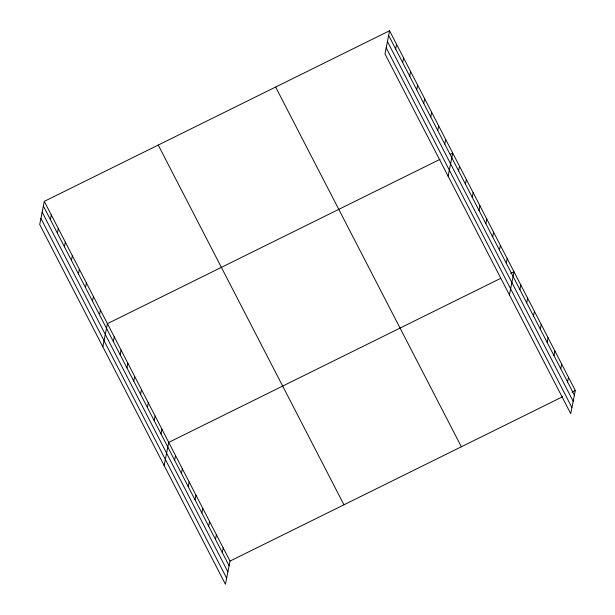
<?xml version="1.0" encoding="UTF-8"?>
<svg xmlns="http://www.w3.org/2000/svg" width="615" height="615" viewBox="0 0 615 615"><rect width="100%" height="100%" fill="white"/><g stroke="black" fill="none" stroke-linecap="round" stroke-linejoin="round"><path stroke-width="0.92" d="M44.288 201.359L39.706 224.521L225.428 584.25L230.018 561.088L44.288 201.359L389.572 30.75L575.294 390.479L570.712 413.641L384.982 53.912L389.572 30.75M50.384 219.617L51.306 214.95M57.395 233.208L58.325 228.542M64.414 246.792L65.336 242.133M71.432 260.383L72.355 255.717M78.443 273.975L79.373 269.309M85.462 287.566L86.384 282.9M92.481 301.158L93.403 296.492M99.499 314.742L100.422 310.083M102.851 346.829L107.433 323.667L440.056 159.316M113.321 341.525L114.244 336.859M120.133 354.717L121.055 350.05M126.944 367.908L127.866 363.242M133.755 381.092L134.677 376.426M140.566 394.284L141.488 389.618M147.369 407.476L148.3 402.81M154.181 420.668L155.103 416.001M160.992 433.852L161.914 429.193M164.144 465.54L168.725 442.377L500.502 278.441M174.614 460.235L175.536 455.569M181.425 473.427L182.347 468.761M188.236 486.619L189.159 481.952M195.04 499.803L195.97 495.144M201.851 512.995L202.773 508.328M208.662 526.186L209.584 521.52M215.473 539.378L216.395 534.712M222.284 552.57L223.207 547.904M395.66 49.008L396.583 44.342M402.679 62.592L403.601 57.933M409.698 76.183L410.62 71.517M416.709 89.775L417.631 85.108M423.727 103.366L424.65 98.7M430.746 116.958L431.668 112.291M437.757 130.541L438.687 125.875M444.776 144.133L445.698 139.467M448.127 176.221L452.717 153.058L450.188 154.311M458.606 170.916L459.528 166.25M465.417 184.1L466.339 179.442M472.22 197.292L473.15 192.626M479.031 210.484L479.954 205.817M485.842 223.675L486.765 219.009M492.653 236.867L493.576 232.201M499.465 250.051L500.387 245.385M506.276 263.243L507.198 258.577M509.42 294.931L514.009 271.769L510.627 273.437M519.89 289.627L520.82 284.96M526.701 302.811L527.624 298.152M533.513 316.002L534.435 311.336M540.324 329.194L541.246 324.528M547.135 342.386L548.057 337.72M553.946 355.578L554.868 350.911M560.749 368.762L561.68 364.103M567.56 381.953L568.483 377.287M230.018 561.088L562.633 396.737M571.919 392.147L575.294 390.479M388.649 35.416L574.372 395.145M387.435 41.52L573.165 401.249M386.189 47.809L571.919 407.537M275.628 87.053L461.358 446.782M158.232 145.063L343.962 504.792M43.365 206.025L229.095 565.754M42.158 212.129L227.881 571.858M40.913 218.417L226.643 578.146"/></g></svg>
